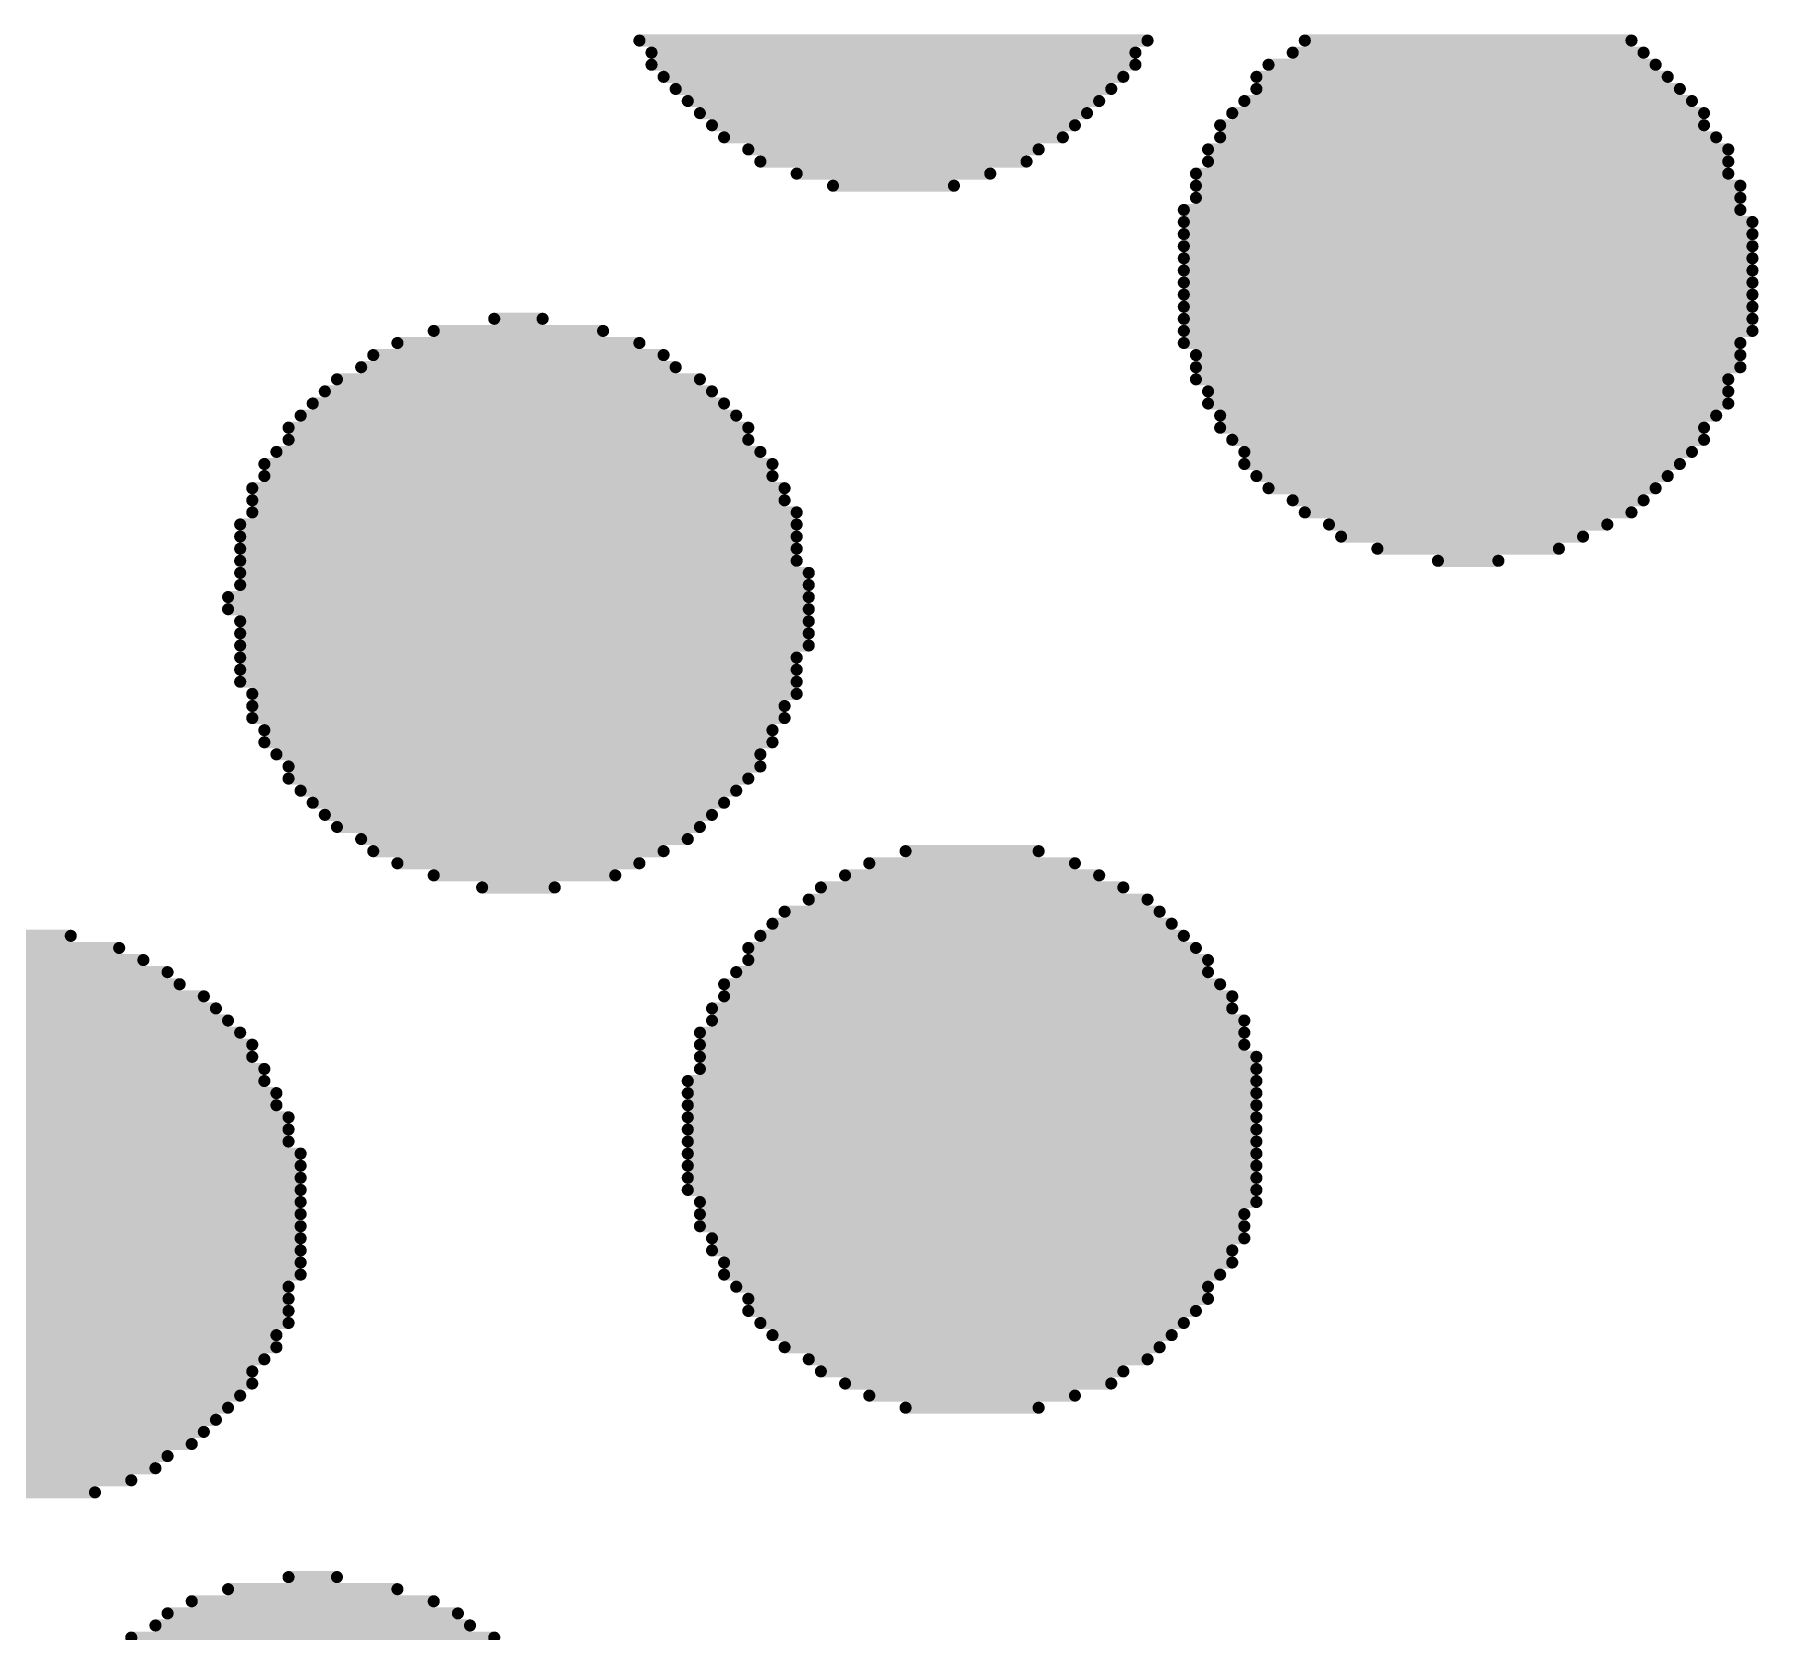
# Model space of a CAD drawing. Header units: millimetres. Extents: x 45 to 209, y 90 to 189.
# Drawn here: x 138.579 to 139.484, y 95.483 to 96.321 of the extents above; entities that cross this region are included whole.
import ezdxf

# ---------------------------------------------------------------- set-up
doc = ezdxf.new("R2010")
doc.units = ezdxf.units.MM
doc.layers.add('TopOverlay', color=2, linetype='Continuous')

# ---------------------------------------------------------------- blocks, each defined once
blk = doc.blocks.new('5394DE47_A0E8_4329_8464_7791B7C19310_63')
at = {"layer": 'TopOverlay', "const_width": 0.00635}
for points in [[(5.1768, 2.1624), (5.4435, 2.1624)], [(5.52605, 2.1624), (5.6975, 2.1624)], [(5.18315, 2.15605), (5.43715, 2.15605)], [(5.5197, 2.15605), (5.70385, 2.15605)], [(5.18315, 2.1497), (5.43715, 2.1497)], [(5.1895, 2.14335), (5.4308, 2.14335)], [(5.50065, 2.14335), (5.71655, 2.14335)], [(5.507, 2.1497), (5.7102, 2.1497)], [(5.19585, 2.137), (5.42445, 2.137)], [(5.50065, 2.137), (5.7229, 2.137)], [(5.2022, 2.13065), (5.4181, 2.13065)], [(5.20855, 2.1243), (5.41175, 2.1243)], [(5.48795, 2.1243), (5.7356, 2.1243)], [(5.4943, 2.13065), (5.72925, 2.13065)], [(5.2149, 2.11795), (5.4054, 2.11795)], [(5.4816, 2.11795), (5.7356, 2.11795)], [(5.22125, 2.1116), (5.39905, 2.1116)], [(5.23395, 2.10525), (5.38635, 2.10525)], [(5.47525, 2.10525), (5.7483, 2.10525)], [(5.4816, 2.1116), (5.74195, 2.1116)], [(5.2403, 2.0989), (5.38, 2.0989)], [(5.47525, 2.0989), (5.7483, 2.0989)], [(5.25935, 2.09255), (5.36095, 2.09255)], [(5.4689, 2.09255), (5.7483, 2.09255)], [(5.2784, 2.0862), (5.3419, 2.0862)], [(5.4689, 2.0862), (5.75465, 2.0862)], [(5.4689, 2.07985), (5.75465, 2.07985)], [(5.46255, 2.0735), (5.75465, 2.0735)], [(5.46255, 2.06715), (5.761, 2.06715)], [(5.46255, 2.0608), (5.761, 2.0608)], [(5.46255, 2.05445), (5.761, 2.05445)], [(5.46255, 2.0481), (5.761, 2.0481)], [(5.46255, 2.04175), (5.761, 2.04175)], [(5.46255, 2.0354), (5.761, 2.0354)], [(5.46255, 2.02905), (5.761, 2.02905)], [(5.1006, 2.01635), (5.126, 2.01635)], [(5.46255, 2.0227), (5.761, 2.0227)], [(5.46255, 2.01635), (5.761, 2.01635)], [(5.06885, 2.01), (5.15775, 2.01)], [(5.46255, 2.01), (5.761, 2.01)], [(5.0371, 1.9973), (5.1895, 1.9973)], [(5.0498, 2.00365), (5.1768, 2.00365)], [(5.46255, 2.00365), (5.75465, 2.00365)], [(5.4689, 1.9973), (5.75465, 1.9973)], [(5.03075, 1.99095), (5.19585, 1.99095)], [(5.4689, 1.99095), (5.75465, 1.99095)], [(5.01805, 1.9846), (5.20855, 1.9846)], [(5.4689, 1.9846), (5.7483, 1.9846)], [(5.00535, 1.9719), (5.22125, 1.9719)], [(5.0117, 1.97825), (5.2149, 1.97825)], [(5.47525, 1.97825), (5.7483, 1.97825)], [(5.47525, 1.9719), (5.7483, 1.9719)], [(4.999, 1.96555), (5.2276, 1.96555)], [(5.4816, 1.96555), (5.74195, 1.96555)], [(4.99265, 1.9592), (5.23395, 1.9592)], [(4.99265, 1.95285), (5.23395, 1.95285)], [(5.4816, 1.9592), (5.7356, 1.9592)], [(5.48795, 1.95285), (5.7356, 1.95285)], [(4.9863, 1.9465), (5.2403, 1.9465)], [(5.4943, 1.9465), (5.72925, 1.9465)], [(4.97995, 1.94015), (5.24665, 1.94015)], [(4.97995, 1.9338), (5.24665, 1.9338)], [(5.4943, 1.94015), (5.7229, 1.94015)], [(5.50065, 1.9338), (5.71655, 1.9338)], [(4.9736, 1.92745), (5.253, 1.92745)], [(5.507, 1.92745), (5.7102, 1.92745)], [(4.9736, 1.9211), (5.253, 1.9211)], [(5.5197, 1.9211), (5.70385, 1.9211)], [(4.96725, 1.9084), (5.25935, 1.9084)], [(4.9736, 1.91475), (5.25935, 1.91475)], [(5.52605, 1.91475), (5.6975, 1.91475)], [(5.53875, 1.9084), (5.6848, 1.9084)], [(4.96725, 1.90205), (5.25935, 1.90205)], [(5.5451, 1.90205), (5.6721, 1.90205)], [(4.96725, 1.8957), (5.25935, 1.8957)], [(4.96725, 1.88935), (5.25935, 1.88935)], [(5.56415, 1.8957), (5.6594, 1.8957)], [(5.5959, 1.88935), (5.62765, 1.88935)], [(4.96725, 1.883), (5.2657, 1.883)], [(4.9609, 1.8703), (5.2657, 1.8703)], [(4.96725, 1.87665), (5.2657, 1.87665)], [(4.9609, 1.86395), (5.2657, 1.86395)], [(4.96725, 1.8576), (5.2657, 1.8576)], [(4.96725, 1.85125), (5.2657, 1.85125)], [(4.96725, 1.8449), (5.2657, 1.8449)], [(4.96725, 1.83855), (5.25935, 1.83855)], [(4.96725, 1.8322), (5.25935, 1.8322)], [(4.96725, 1.82585), (5.25935, 1.82585)], [(4.9736, 1.8195), (5.25935, 1.8195)], [(4.9736, 1.81315), (5.253, 1.81315)], [(4.9736, 1.8068), (5.253, 1.8068)], [(4.97995, 1.80045), (5.24665, 1.80045)], [(4.97995, 1.7941), (5.24665, 1.7941)], [(4.9863, 1.78775), (5.2403, 1.78775)], [(4.99265, 1.7814), (5.2403, 1.7814)], [(4.99265, 1.77505), (5.23395, 1.77505)], [(4.999, 1.7687), (5.2276, 1.7687)], [(5.00535, 1.76235), (5.22125, 1.76235)], [(5.0117, 1.756), (5.2149, 1.756)], [(5.01805, 1.74965), (5.20855, 1.74965)], [(5.03075, 1.7433), (5.2022, 1.7433)], [(5.0371, 1.73695), (5.1895, 1.73695)], [(5.3165, 1.73695), (5.38635, 1.73695)], [(5.0498, 1.7306), (5.1768, 1.7306)], [(5.29745, 1.7306), (5.4054, 1.7306)], [(5.06885, 1.72425), (5.1641, 1.72425)], [(5.09425, 1.7179), (5.13235, 1.7179)], [(5.27205, 1.7179), (5.4308, 1.7179)], [(5.28475, 1.72425), (5.4181, 1.72425)], [(5.2657, 1.71155), (5.4435, 1.71155)], [(5.24665, 1.69885), (5.4562, 1.69885)], [(5.253, 1.7052), (5.44985, 1.7052)], [(4.8212, 1.6925), (4.87835, 1.6925)], [(5.2403, 1.6925), (5.46255, 1.6925)], [(4.7958, 1.68615), (4.90375, 1.68615)], [(5.23395, 1.68615), (5.4689, 1.68615)], [(4.7704, 1.67345), (4.92915, 1.67345)], [(4.7831, 1.6798), (4.91645, 1.6798)], [(5.2276, 1.67345), (5.47525, 1.67345)], [(5.23395, 1.6798), (5.47525, 1.6798)], [(4.76405, 1.6671), (4.9355, 1.6671)], [(5.22125, 1.6671), (5.4816, 1.6671)], [(4.745, 1.6544), (4.95455, 1.6544)], [(4.75135, 1.66075), (4.9482, 1.66075)], [(5.2149, 1.6544), (5.48795, 1.6544)], [(5.22125, 1.66075), (5.48795, 1.66075)], [(4.73865, 1.64805), (4.9609, 1.64805)], [(5.2149, 1.64805), (5.4943, 1.64805)], [(4.7323, 1.6417), (4.96725, 1.6417)], [(4.7323, 1.63535), (4.9736, 1.63535)], [(5.20855, 1.6417), (5.4943, 1.6417)], [(5.20855, 1.63535), (5.4943, 1.63535)], [(4.72595, 1.629), (4.9736, 1.629)], [(5.20855, 1.629), (5.50065, 1.629)], [(4.7196, 1.62265), (4.97995, 1.62265)], [(5.20855, 1.62265), (5.50065, 1.62265)], [(4.71325, 1.60995), (4.9863, 1.60995)], [(4.7196, 1.6163), (4.97995, 1.6163)], [(5.2022, 1.6163), (5.50065, 1.6163)], [(5.2022, 1.60995), (5.50065, 1.60995)], [(4.71325, 1.6036), (4.9863, 1.6036)], [(5.2022, 1.6036), (5.50065, 1.6036)], [(4.7069, 1.59725), (4.99265, 1.59725)], [(4.7069, 1.5909), (4.99265, 1.5909)], [(5.2022, 1.59725), (5.50065, 1.59725)], [(5.2022, 1.5909), (5.50065, 1.5909)], [(4.7069, 1.58455), (4.99265, 1.58455)], [(5.2022, 1.58455), (5.50065, 1.58455)], [(4.70055, 1.57185), (4.999, 1.57185)], [(4.7069, 1.5782), (4.999, 1.5782)], [(5.2022, 1.5782), (5.50065, 1.5782)], [(5.2022, 1.57185), (5.50065, 1.57185)], [(4.70055, 1.5655), (4.999, 1.5655)], [(5.2022, 1.5655), (5.50065, 1.5655)], [(4.70055, 1.55915), (4.999, 1.55915)], [(5.2022, 1.55915), (5.50065, 1.55915)], [(4.70055, 1.5528), (4.999, 1.5528)], [(4.70055, 1.54645), (4.999, 1.54645)], [(5.20855, 1.5528), (5.50065, 1.5528)], [(5.20855, 1.54645), (5.4943, 1.54645)], [(4.70055, 1.5401), (4.999, 1.5401)], [(5.20855, 1.5401), (5.4943, 1.5401)], [(4.70055, 1.53375), (4.999, 1.53375)], [(4.70055, 1.5274), (4.999, 1.5274)], [(5.2149, 1.53375), (5.4943, 1.53375)], [(5.2149, 1.5274), (5.48795, 1.5274)], [(4.70055, 1.52105), (4.999, 1.52105)], [(5.22125, 1.52105), (5.48795, 1.52105)], [(4.70055, 1.5147), (4.999, 1.5147)], [(4.7069, 1.50835), (4.99265, 1.50835)], [(5.22125, 1.5147), (5.4816, 1.5147)], [(5.2276, 1.50835), (5.47525, 1.50835)], [(4.7069, 1.502), (4.99265, 1.502)], [(5.23395, 1.502), (5.47525, 1.502)], [(4.7069, 1.49565), (4.99265, 1.49565)], [(5.23395, 1.49565), (5.4689, 1.49565)], [(4.71325, 1.4893), (4.99265, 1.4893)], [(4.71325, 1.48295), (4.9863, 1.48295)], [(5.2403, 1.4893), (5.46255, 1.4893)], [(5.24665, 1.48295), (5.4562, 1.48295)], [(4.7196, 1.4766), (4.9863, 1.4766)], [(5.253, 1.4766), (5.44985, 1.4766)], [(4.7196, 1.47025), (4.97995, 1.47025)], [(4.72595, 1.4639), (4.9736, 1.4639)], [(5.2657, 1.47025), (5.4435, 1.47025)], [(5.27205, 1.4639), (5.4308, 1.4639)], [(4.72595, 1.45755), (4.9736, 1.45755)], [(5.28475, 1.45755), (5.42445, 1.45755)], [(4.7323, 1.4512), (4.96725, 1.4512)], [(4.73865, 1.44485), (4.9609, 1.44485)], [(5.29745, 1.4512), (5.4054, 1.4512)], [(5.3165, 1.44485), (5.38635, 1.44485)], [(4.745, 1.4385), (4.95455, 1.4385)], [(4.75135, 1.43215), (4.9482, 1.43215)], [(4.7577, 1.4258), (4.94185, 1.4258)], [(4.7704, 1.41945), (4.92915, 1.41945)], [(4.77675, 1.4131), (4.9228, 1.4131)], [(4.7958, 1.40675), (4.9101, 1.40675)], [(4.8085, 1.4004), (4.89105, 1.4004)], [(4.99265, 1.35595), (5.01805, 1.35595)], [(4.9609, 1.3496), (5.0498, 1.3496)], [(4.92915, 1.3369), (5.08155, 1.3369)], [(4.94185, 1.34325), (5.06885, 1.34325)], [(4.9228, 1.33055), (5.0879, 1.33055)], [(4.9101, 1.3242), (5.1006, 1.3242)]]:
    blk.add_lwpolyline(points, dxfattribs=at)
at = {"layer": 'TopOverlay', "const_width": 0.00317}
for points in [[(5.17521, 2.1624, 1), (5.17839, 2.1624, 1)], [(5.44191, 2.1624, 1), (5.44509, 2.1624, 1)], [(5.52446, 2.1624, 1), (5.52764, 2.1624, 1)], [(5.69591, 2.1624, 1), (5.69909, 2.1624, 1)], [(5.18156, 2.15605, 1), (5.18474, 2.15605, 1)], [(5.43556, 2.15605, 1), (5.43874, 2.15605, 1)], [(5.51811, 2.15605, 1), (5.52129, 2.15605, 1)], [(5.70226, 2.15605, 1), (5.70544, 2.15605, 1)], [(5.18156, 2.1497, 1), (5.18474, 2.1497, 1)], [(5.18791, 2.14335, 1), (5.19109, 2.14335, 1)], [(5.42921, 2.14335, 1), (5.43239, 2.14335, 1)], [(5.43556, 2.1497, 1), (5.43874, 2.1497, 1)], [(5.49906, 2.14335, 1), (5.50224, 2.14335, 1)], [(5.50541, 2.1497, 1), (5.50859, 2.1497, 1)], [(5.70861, 2.1497, 1), (5.71179, 2.1497, 1)], [(5.71496, 2.14335, 1), (5.71814, 2.14335, 1)], [(5.19426, 2.137, 1), (5.19744, 2.137, 1)], [(5.42286, 2.137, 1), (5.42604, 2.137, 1)], [(5.49906, 2.137, 1), (5.50224, 2.137, 1)], [(5.72131, 2.137, 1), (5.72449, 2.137, 1)], [(5.20061, 2.13065, 1), (5.20379, 2.13065, 1)], [(5.20696, 2.1243, 1), (5.21014, 2.1243, 1)], [(5.41016, 2.1243, 1), (5.41334, 2.1243, 1)], [(5.41651, 2.13065, 1), (5.41969, 2.13065, 1)], [(5.48636, 2.1243, 1), (5.48954, 2.1243, 1)], [(5.49271, 2.13065, 1), (5.49589, 2.13065, 1)], [(5.72766, 2.13065, 1), (5.73084, 2.13065, 1)], [(5.73401, 2.1243, 1), (5.73719, 2.1243, 1)], [(5.21331, 2.11795, 1), (5.21649, 2.11795, 1)], [(5.40381, 2.11795, 1), (5.40699, 2.11795, 1)], [(5.48001, 2.11795, 1), (5.48319, 2.11795, 1)], [(5.73401, 2.11795, 1), (5.73719, 2.11795, 1)], [(5.21966, 2.1116, 1), (5.22284, 2.1116, 1)], [(5.23236, 2.10525, 1), (5.23554, 2.10525, 1)], [(5.38476, 2.10525, 1), (5.38794, 2.10525, 1)], [(5.39746, 2.1116, 1), (5.40064, 2.1116, 1)], [(5.47366, 2.10525, 1), (5.47684, 2.10525, 1)], [(5.48001, 2.1116, 1), (5.48319, 2.1116, 1)], [(5.74036, 2.1116, 1), (5.74354, 2.1116, 1)], [(5.74671, 2.10525, 1), (5.74989, 2.10525, 1)], [(5.23871, 2.0989, 1), (5.24189, 2.0989, 1)], [(5.37841, 2.0989, 1), (5.38159, 2.0989, 1)], [(5.47366, 2.0989, 1), (5.47684, 2.0989, 1)], [(5.74671, 2.0989, 1), (5.74989, 2.0989, 1)], [(5.25776, 2.09255, 1), (5.26094, 2.09255, 1)], [(5.35936, 2.09255, 1), (5.36254, 2.09255, 1)], [(5.46731, 2.09255, 1), (5.47049, 2.09255, 1)], [(5.74671, 2.09255, 1), (5.74989, 2.09255, 1)], [(5.27681, 2.0862, 1), (5.27999, 2.0862, 1)], [(5.34031, 2.0862, 1), (5.34349, 2.0862, 1)], [(5.46731, 2.0862, 1), (5.47049, 2.0862, 1)], [(5.46731, 2.07985, 1), (5.47049, 2.07985, 1)], [(5.75306, 2.0862, 1), (5.75624, 2.0862, 1)], [(5.75306, 2.07985, 1), (5.75624, 2.07985, 1)], [(5.46096, 2.0735, 1), (5.46414, 2.0735, 1)], [(5.75306, 2.0735, 1), (5.75624, 2.0735, 1)], [(5.46096, 2.06715, 1), (5.46414, 2.06715, 1)], [(5.46096, 2.0608, 1), (5.46414, 2.0608, 1)], [(5.75941, 2.06715, 1), (5.76259, 2.06715, 1)], [(5.75941, 2.0608, 1), (5.76259, 2.0608, 1)], [(5.46096, 2.05445, 1), (5.46414, 2.05445, 1)], [(5.75941, 2.05445, 1), (5.76259, 2.05445, 1)], [(5.46096, 2.0481, 1), (5.46414, 2.0481, 1)], [(5.75941, 2.0481, 1), (5.76259, 2.0481, 1)], [(5.46096, 2.04175, 1), (5.46414, 2.04175, 1)], [(5.46096, 2.0354, 1), (5.46414, 2.0354, 1)], [(5.75941, 2.04175, 1), (5.76259, 2.04175, 1)], [(5.75941, 2.0354, 1), (5.76259, 2.0354, 1)], [(5.46096, 2.02905, 1), (5.46414, 2.02905, 1)], [(5.75941, 2.02905, 1), (5.76259, 2.02905, 1)], [(5.09901, 2.01635, 1), (5.10219, 2.01635, 1)], [(5.12441, 2.01635, 1), (5.12759, 2.01635, 1)], [(5.46096, 2.0227, 1), (5.46414, 2.0227, 1)], [(5.46096, 2.01635, 1), (5.46414, 2.01635, 1)], [(5.75941, 2.0227, 1), (5.76259, 2.0227, 1)], [(5.75941, 2.01635, 1), (5.76259, 2.01635, 1)], [(5.06726, 2.01, 1), (5.07044, 2.01, 1)], [(5.15616, 2.01, 1), (5.15934, 2.01, 1)], [(5.46096, 2.01, 1), (5.46414, 2.01, 1)], [(5.75941, 2.01, 1), (5.76259, 2.01, 1)], [(5.03551, 1.9973, 1), (5.03869, 1.9973, 1)], [(5.04821, 2.00365, 1), (5.05139, 2.00365, 1)], [(5.17521, 2.00365, 1), (5.17839, 2.00365, 1)], [(5.18791, 1.9973, 1), (5.19109, 1.9973, 1)], [(5.46096, 2.00365, 1), (5.46414, 2.00365, 1)], [(5.46731, 1.9973, 1), (5.47049, 1.9973, 1)], [(5.75306, 2.00365, 1), (5.75624, 2.00365, 1)], [(5.75306, 1.9973, 1), (5.75624, 1.9973, 1)], [(5.02916, 1.99095, 1), (5.03234, 1.99095, 1)], [(5.19426, 1.99095, 1), (5.19744, 1.99095, 1)], [(5.46731, 1.99095, 1), (5.47049, 1.99095, 1)], [(5.75306, 1.99095, 1), (5.75624, 1.99095, 1)], [(5.01646, 1.9846, 1), (5.01964, 1.9846, 1)], [(5.20696, 1.9846, 1), (5.21014, 1.9846, 1)], [(5.46731, 1.9846, 1), (5.47049, 1.9846, 1)], [(5.74671, 1.9846, 1), (5.74989, 1.9846, 1)], [(5.00376, 1.9719, 1), (5.00694, 1.9719, 1)], [(5.01011, 1.97825, 1), (5.01329, 1.97825, 1)], [(5.21331, 1.97825, 1), (5.21649, 1.97825, 1)], [(5.21966, 1.9719, 1), (5.22284, 1.9719, 1)], [(5.47366, 1.97825, 1), (5.47684, 1.97825, 1)], [(5.47366, 1.9719, 1), (5.47684, 1.9719, 1)], [(5.74671, 1.97825, 1), (5.74989, 1.97825, 1)], [(5.74671, 1.9719, 1), (5.74989, 1.9719, 1)], [(4.99741, 1.96555, 1), (5.00059, 1.96555, 1)], [(5.22601, 1.96555, 1), (5.22919, 1.96555, 1)], [(5.48001, 1.96555, 1), (5.48319, 1.96555, 1)], [(5.74036, 1.96555, 1), (5.74354, 1.96555, 1)], [(4.99106, 1.9592, 1), (4.99424, 1.9592, 1)], [(4.99106, 1.95285, 1), (4.99424, 1.95285, 1)], [(5.23236, 1.9592, 1), (5.23554, 1.9592, 1)], [(5.23236, 1.95285, 1), (5.23554, 1.95285, 1)], [(5.48001, 1.9592, 1), (5.48319, 1.9592, 1)], [(5.48636, 1.95285, 1), (5.48954, 1.95285, 1)], [(5.73401, 1.9592, 1), (5.73719, 1.9592, 1)], [(5.73401, 1.95285, 1), (5.73719, 1.95285, 1)], [(4.98471, 1.9465, 1), (4.98789, 1.9465, 1)], [(5.23871, 1.9465, 1), (5.24189, 1.9465, 1)], [(5.49271, 1.9465, 1), (5.49589, 1.9465, 1)], [(5.72766, 1.9465, 1), (5.73084, 1.9465, 1)], [(4.97836, 1.94015, 1), (4.98154, 1.94015, 1)], [(4.97836, 1.9338, 1), (4.98154, 1.9338, 1)], [(5.24506, 1.94015, 1), (5.24824, 1.94015, 1)], [(5.24506, 1.9338, 1), (5.24824, 1.9338, 1)], [(5.49271, 1.94015, 1), (5.49589, 1.94015, 1)], [(5.49906, 1.9338, 1), (5.50224, 1.9338, 1)], [(5.71496, 1.9338, 1), (5.71814, 1.9338, 1)], [(5.72131, 1.94015, 1), (5.72449, 1.94015, 1)], [(4.97201, 1.92745, 1), (4.97519, 1.92745, 1)], [(5.25141, 1.92745, 1), (5.25459, 1.92745, 1)], [(5.50541, 1.92745, 1), (5.50859, 1.92745, 1)], [(5.70861, 1.92745, 1), (5.71179, 1.92745, 1)], [(4.97201, 1.9211, 1), (4.97519, 1.9211, 1)], [(5.25141, 1.9211, 1), (5.25459, 1.9211, 1)], [(5.51811, 1.9211, 1), (5.52129, 1.9211, 1)], [(5.70226, 1.9211, 1), (5.70544, 1.9211, 1)], [(4.96566, 1.9084, 1), (4.96884, 1.9084, 1)], [(4.97201, 1.91475, 1), (4.97519, 1.91475, 1)], [(5.25776, 1.91475, 1), (5.26094, 1.91475, 1)], [(5.25776, 1.9084, 1), (5.26094, 1.9084, 1)], [(5.52446, 1.91475, 1), (5.52764, 1.91475, 1)], [(5.53716, 1.9084, 1), (5.54034, 1.9084, 1)], [(5.68321, 1.9084, 1), (5.68639, 1.9084, 1)], [(5.69591, 1.91475, 1), (5.69909, 1.91475, 1)], [(4.96566, 1.90205, 1), (4.96884, 1.90205, 1)], [(5.25776, 1.90205, 1), (5.26094, 1.90205, 1)], [(5.54351, 1.90205, 1), (5.54669, 1.90205, 1)], [(5.67051, 1.90205, 1), (5.67369, 1.90205, 1)], [(4.96566, 1.8957, 1), (4.96884, 1.8957, 1)], [(4.96566, 1.88935, 1), (4.96884, 1.88935, 1)], [(5.25776, 1.8957, 1), (5.26094, 1.8957, 1)], [(5.25776, 1.88935, 1), (5.26094, 1.88935, 1)], [(5.56256, 1.8957, 1), (5.56574, 1.8957, 1)], [(5.59431, 1.88935, 1), (5.59749, 1.88935, 1)], [(5.62606, 1.88935, 1), (5.62924, 1.88935, 1)], [(5.65781, 1.8957, 1), (5.66099, 1.8957, 1)], [(4.96566, 1.883, 1), (4.96884, 1.883, 1)], [(5.26411, 1.883, 1), (5.26729, 1.883, 1)], [(4.95931, 1.8703, 1), (4.96249, 1.8703, 1)], [(4.96566, 1.87665, 1), (4.96884, 1.87665, 1)], [(5.26411, 1.87665, 1), (5.26729, 1.87665, 1)], [(5.26411, 1.8703, 1), (5.26729, 1.8703, 1)], [(4.95931, 1.86395, 1), (4.96249, 1.86395, 1)], [(5.26411, 1.86395, 1), (5.26729, 1.86395, 1)], [(4.96566, 1.8576, 1), (4.96884, 1.8576, 1)], [(5.26411, 1.8576, 1), (5.26729, 1.8576, 1)], [(4.96566, 1.85125, 1), (4.96884, 1.85125, 1)], [(4.96566, 1.8449, 1), (4.96884, 1.8449, 1)], [(5.26411, 1.85125, 1), (5.26729, 1.85125, 1)], [(5.26411, 1.8449, 1), (5.26729, 1.8449, 1)], [(4.96566, 1.83855, 1), (4.96884, 1.83855, 1)], [(5.25776, 1.83855, 1), (5.26094, 1.83855, 1)], [(4.96566, 1.8322, 1), (4.96884, 1.8322, 1)], [(4.96566, 1.82585, 1), (4.96884, 1.82585, 1)], [(5.25776, 1.8322, 1), (5.26094, 1.8322, 1)], [(5.25776, 1.82585, 1), (5.26094, 1.82585, 1)], [(4.97201, 1.8195, 1), (4.97519, 1.8195, 1)], [(5.25776, 1.8195, 1), (5.26094, 1.8195, 1)], [(4.97201, 1.81315, 1), (4.97519, 1.81315, 1)], [(4.97201, 1.8068, 1), (4.97519, 1.8068, 1)], [(5.25141, 1.81315, 1), (5.25459, 1.81315, 1)], [(5.25141, 1.8068, 1), (5.25459, 1.8068, 1)], [(4.97836, 1.80045, 1), (4.98154, 1.80045, 1)], [(5.24506, 1.80045, 1), (5.24824, 1.80045, 1)], [(4.97836, 1.7941, 1), (4.98154, 1.7941, 1)], [(5.24506, 1.7941, 1), (5.24824, 1.7941, 1)], [(4.98471, 1.78775, 1), (4.98789, 1.78775, 1)], [(4.99106, 1.7814, 1), (4.99424, 1.7814, 1)], [(5.23871, 1.78775, 1), (5.24189, 1.78775, 1)], [(5.23871, 1.7814, 1), (5.24189, 1.7814, 1)], [(4.99106, 1.77505, 1), (4.99424, 1.77505, 1)], [(5.23236, 1.77505, 1), (5.23554, 1.77505, 1)], [(4.99741, 1.7687, 1), (5.00059, 1.7687, 1)], [(5.00376, 1.76235, 1), (5.00694, 1.76235, 1)], [(5.21966, 1.76235, 1), (5.22284, 1.76235, 1)], [(5.22601, 1.7687, 1), (5.22919, 1.7687, 1)], [(5.01011, 1.756, 1), (5.01329, 1.756, 1)], [(5.21331, 1.756, 1), (5.21649, 1.756, 1)], [(5.01646, 1.74965, 1), (5.01964, 1.74965, 1)], [(5.02916, 1.7433, 1), (5.03234, 1.7433, 1)], [(5.20061, 1.7433, 1), (5.20379, 1.7433, 1)], [(5.20696, 1.74965, 1), (5.21014, 1.74965, 1)], [(5.03551, 1.73695, 1), (5.03869, 1.73695, 1)], [(5.18791, 1.73695, 1), (5.19109, 1.73695, 1)], [(5.31491, 1.73695, 1), (5.31809, 1.73695, 1)], [(5.38476, 1.73695, 1), (5.38794, 1.73695, 1)], [(5.04821, 1.7306, 1), (5.05139, 1.7306, 1)], [(5.17521, 1.7306, 1), (5.17839, 1.7306, 1)], [(5.29586, 1.7306, 1), (5.29904, 1.7306, 1)], [(5.40381, 1.7306, 1), (5.40699, 1.7306, 1)], [(5.06726, 1.72425, 1), (5.07044, 1.72425, 1)], [(5.09266, 1.7179, 1), (5.09584, 1.7179, 1)], [(5.13076, 1.7179, 1), (5.13394, 1.7179, 1)], [(5.16251, 1.72425, 1), (5.16569, 1.72425, 1)], [(5.27046, 1.7179, 1), (5.27364, 1.7179, 1)], [(5.28316, 1.72425, 1), (5.28634, 1.72425, 1)], [(5.41651, 1.72425, 1), (5.41969, 1.72425, 1)], [(5.42921, 1.7179, 1), (5.43239, 1.7179, 1)], [(5.26411, 1.71155, 1), (5.26729, 1.71155, 1)], [(5.44191, 1.71155, 1), (5.44509, 1.71155, 1)], [(5.24506, 1.69885, 1), (5.24824, 1.69885, 1)], [(5.25141, 1.7052, 1), (5.25459, 1.7052, 1)], [(5.44826, 1.7052, 1), (5.45144, 1.7052, 1)], [(5.45461, 1.69885, 1), (5.45779, 1.69885, 1)], [(4.87676, 1.6925, 1), (4.87994, 1.6925, 1)], [(5.23871, 1.6925, 1), (5.24189, 1.6925, 1)], [(5.46096, 1.6925, 1), (5.46414, 1.6925, 1)], [(4.90216, 1.68615, 1), (4.90534, 1.68615, 1)], [(5.23236, 1.68615, 1), (5.23554, 1.68615, 1)], [(5.46731, 1.68615, 1), (5.47049, 1.68615, 1)], [(4.91486, 1.6798, 1), (4.91804, 1.6798, 1)], [(4.92756, 1.67345, 1), (4.93074, 1.67345, 1)], [(5.22601, 1.67345, 1), (5.22919, 1.67345, 1)], [(5.23236, 1.6798, 1), (5.23554, 1.6798, 1)], [(5.47366, 1.6798, 1), (5.47684, 1.6798, 1)], [(5.47366, 1.67345, 1), (5.47684, 1.67345, 1)], [(4.93391, 1.6671, 1), (4.93709, 1.6671, 1)], [(5.21966, 1.6671, 1), (5.22284, 1.6671, 1)], [(5.48001, 1.6671, 1), (5.48319, 1.6671, 1)], [(4.94661, 1.66075, 1), (4.94979, 1.66075, 1)], [(4.95296, 1.6544, 1), (4.95614, 1.6544, 1)], [(5.21331, 1.6544, 1), (5.21649, 1.6544, 1)], [(5.21966, 1.66075, 1), (5.22284, 1.66075, 1)], [(5.48636, 1.66075, 1), (5.48954, 1.66075, 1)], [(5.48636, 1.6544, 1), (5.48954, 1.6544, 1)], [(4.95931, 1.64805, 1), (4.96249, 1.64805, 1)], [(5.21331, 1.64805, 1), (5.21649, 1.64805, 1)], [(5.49271, 1.64805, 1), (5.49589, 1.64805, 1)], [(4.96566, 1.6417, 1), (4.96884, 1.6417, 1)], [(4.97201, 1.63535, 1), (4.97519, 1.63535, 1)], [(5.20696, 1.6417, 1), (5.21014, 1.6417, 1)], [(5.20696, 1.63535, 1), (5.21014, 1.63535, 1)], [(5.49271, 1.6417, 1), (5.49589, 1.6417, 1)], [(5.49271, 1.63535, 1), (5.49589, 1.63535, 1)], [(4.97201, 1.629, 1), (4.97519, 1.629, 1)], [(5.20696, 1.629, 1), (5.21014, 1.629, 1)], [(5.49906, 1.629, 1), (5.50224, 1.629, 1)], [(4.97836, 1.62265, 1), (4.98154, 1.62265, 1)], [(5.20696, 1.62265, 1), (5.21014, 1.62265, 1)], [(5.49906, 1.62265, 1), (5.50224, 1.62265, 1)], [(4.97836, 1.6163, 1), (4.98154, 1.6163, 1)], [(4.98471, 1.60995, 1), (4.98789, 1.60995, 1)], [(5.20061, 1.6163, 1), (5.20379, 1.6163, 1)], [(5.20061, 1.60995, 1), (5.20379, 1.60995, 1)], [(5.49906, 1.6163, 1), (5.50224, 1.6163, 1)], [(5.49906, 1.60995, 1), (5.50224, 1.60995, 1)], [(4.98471, 1.6036, 1), (4.98789, 1.6036, 1)], [(5.20061, 1.6036, 1), (5.20379, 1.6036, 1)], [(5.49906, 1.6036, 1), (5.50224, 1.6036, 1)], [(4.99106, 1.59725, 1), (4.99424, 1.59725, 1)], [(4.99106, 1.5909, 1), (4.99424, 1.5909, 1)], [(5.20061, 1.59725, 1), (5.20379, 1.59725, 1)], [(5.20061, 1.5909, 1), (5.20379, 1.5909, 1)], [(5.49906, 1.59725, 1), (5.50224, 1.59725, 1)], [(5.49906, 1.5909, 1), (5.50224, 1.5909, 1)], [(4.99106, 1.58455, 1), (4.99424, 1.58455, 1)], [(5.20061, 1.58455, 1), (5.20379, 1.58455, 1)], [(5.49906, 1.58455, 1), (5.50224, 1.58455, 1)], [(4.99741, 1.5782, 1), (5.00059, 1.5782, 1)], [(4.99741, 1.57185, 1), (5.00059, 1.57185, 1)], [(5.20061, 1.5782, 1), (5.20379, 1.5782, 1)], [(5.20061, 1.57185, 1), (5.20379, 1.57185, 1)], [(5.49906, 1.5782, 1), (5.50224, 1.5782, 1)], [(5.49906, 1.57185, 1), (5.50224, 1.57185, 1)], [(4.99741, 1.5655, 1), (5.00059, 1.5655, 1)], [(5.20061, 1.5655, 1), (5.20379, 1.5655, 1)], [(5.49906, 1.5655, 1), (5.50224, 1.5655, 1)], [(4.99741, 1.55915, 1), (5.00059, 1.55915, 1)], [(5.20061, 1.55915, 1), (5.20379, 1.55915, 1)], [(5.49906, 1.55915, 1), (5.50224, 1.55915, 1)], [(4.99741, 1.5528, 1), (5.00059, 1.5528, 1)], [(4.99741, 1.54645, 1), (5.00059, 1.54645, 1)], [(5.20696, 1.5528, 1), (5.21014, 1.5528, 1)], [(5.20696, 1.54645, 1), (5.21014, 1.54645, 1)], [(5.49271, 1.54645, 1), (5.49589, 1.54645, 1)], [(5.49906, 1.5528, 1), (5.50224, 1.5528, 1)], [(4.99741, 1.5401, 1), (5.00059, 1.5401, 1)], [(5.20696, 1.5401, 1), (5.21014, 1.5401, 1)], [(5.49271, 1.5401, 1), (5.49589, 1.5401, 1)], [(4.99741, 1.53375, 1), (5.00059, 1.53375, 1)], [(4.99741, 1.5274, 1), (5.00059, 1.5274, 1)], [(5.21331, 1.53375, 1), (5.21649, 1.53375, 1)], [(5.21331, 1.5274, 1), (5.21649, 1.5274, 1)], [(5.48636, 1.5274, 1), (5.48954, 1.5274, 1)], [(5.49271, 1.53375, 1), (5.49589, 1.53375, 1)], [(4.99741, 1.52105, 1), (5.00059, 1.52105, 1)], [(5.21966, 1.52105, 1), (5.22284, 1.52105, 1)], [(5.48636, 1.52105, 1), (5.48954, 1.52105, 1)], [(4.99106, 1.50835, 1), (4.99424, 1.50835, 1)], [(4.99741, 1.5147, 1), (5.00059, 1.5147, 1)], [(5.21966, 1.5147, 1), (5.22284, 1.5147, 1)], [(5.22601, 1.50835, 1), (5.22919, 1.50835, 1)], [(5.47366, 1.50835, 1), (5.47684, 1.50835, 1)], [(5.48001, 1.5147, 1), (5.48319, 1.5147, 1)], [(4.99106, 1.502, 1), (4.99424, 1.502, 1)], [(5.23236, 1.502, 1), (5.23554, 1.502, 1)], [(5.47366, 1.502, 1), (5.47684, 1.502, 1)], [(4.99106, 1.49565, 1), (4.99424, 1.49565, 1)], [(5.23236, 1.49565, 1), (5.23554, 1.49565, 1)], [(5.46731, 1.49565, 1), (5.47049, 1.49565, 1)], [(4.98471, 1.48295, 1), (4.98789, 1.48295, 1)], [(4.99106, 1.4893, 1), (4.99424, 1.4893, 1)], [(5.23871, 1.4893, 1), (5.24189, 1.4893, 1)], [(5.24506, 1.48295, 1), (5.24824, 1.48295, 1)], [(5.45461, 1.48295, 1), (5.45779, 1.48295, 1)], [(5.46096, 1.4893, 1), (5.46414, 1.4893, 1)], [(4.98471, 1.4766, 1), (4.98789, 1.4766, 1)], [(5.25141, 1.4766, 1), (5.25459, 1.4766, 1)], [(5.44826, 1.4766, 1), (5.45144, 1.4766, 1)], [(4.97201, 1.4639, 1), (4.97519, 1.4639, 1)], [(4.97836, 1.47025, 1), (4.98154, 1.47025, 1)], [(5.26411, 1.47025, 1), (5.26729, 1.47025, 1)], [(5.27046, 1.4639, 1), (5.27364, 1.4639, 1)], [(5.42921, 1.4639, 1), (5.43239, 1.4639, 1)], [(5.44191, 1.47025, 1), (5.44509, 1.47025, 1)], [(4.97201, 1.45755, 1), (4.97519, 1.45755, 1)], [(5.28316, 1.45755, 1), (5.28634, 1.45755, 1)], [(5.42286, 1.45755, 1), (5.42604, 1.45755, 1)], [(4.95931, 1.44485, 1), (4.96249, 1.44485, 1)], [(4.96566, 1.4512, 1), (4.96884, 1.4512, 1)], [(5.29586, 1.4512, 1), (5.29904, 1.4512, 1)], [(5.31491, 1.44485, 1), (5.31809, 1.44485, 1)], [(5.38476, 1.44485, 1), (5.38794, 1.44485, 1)], [(5.40381, 1.4512, 1), (5.40699, 1.4512, 1)], [(4.95296, 1.4385, 1), (4.95614, 1.4385, 1)], [(4.94661, 1.43215, 1), (4.94979, 1.43215, 1)], [(4.92756, 1.41945, 1), (4.93074, 1.41945, 1)], [(4.94026, 1.4258, 1), (4.94344, 1.4258, 1)], [(4.92121, 1.4131, 1), (4.92439, 1.4131, 1)], [(4.88946, 1.4004, 1), (4.89264, 1.4004, 1)], [(4.90851, 1.40675, 1), (4.91169, 1.40675, 1)], [(4.99106, 1.35595, 1), (4.99424, 1.35595, 1)], [(5.01646, 1.35595, 1), (5.01964, 1.35595, 1)], [(4.95931, 1.3496, 1), (4.96249, 1.3496, 1)], [(5.04821, 1.3496, 1), (5.05139, 1.3496, 1)], [(4.92756, 1.3369, 1), (4.93074, 1.3369, 1)], [(4.94026, 1.34325, 1), (4.94344, 1.34325, 1)], [(5.06726, 1.34325, 1), (5.07044, 1.34325, 1)], [(5.07996, 1.3369, 1), (5.08314, 1.3369, 1)], [(4.92121, 1.33055, 1), (4.92439, 1.33055, 1)], [(5.08631, 1.33055, 1), (5.08949, 1.33055, 1)], [(4.90851, 1.3242, 1), (4.91169, 1.3242, 1)], [(5.09901, 1.3242, 1), (5.10219, 1.3242, 1)]]:
    blk.add_lwpolyline(points, format="xyb", close=True, dxfattribs=at)

msp = doc.modelspace()

# ---------------------------------------------------------------- block references
at = {"rotation": 360}
msp.add_blockref('5394DE47_A0E8_4329_8464_7791B7C19310_63', (133.71941, 94.15522), dxfattribs=at)

doc.saveas('drawing.dxf')
